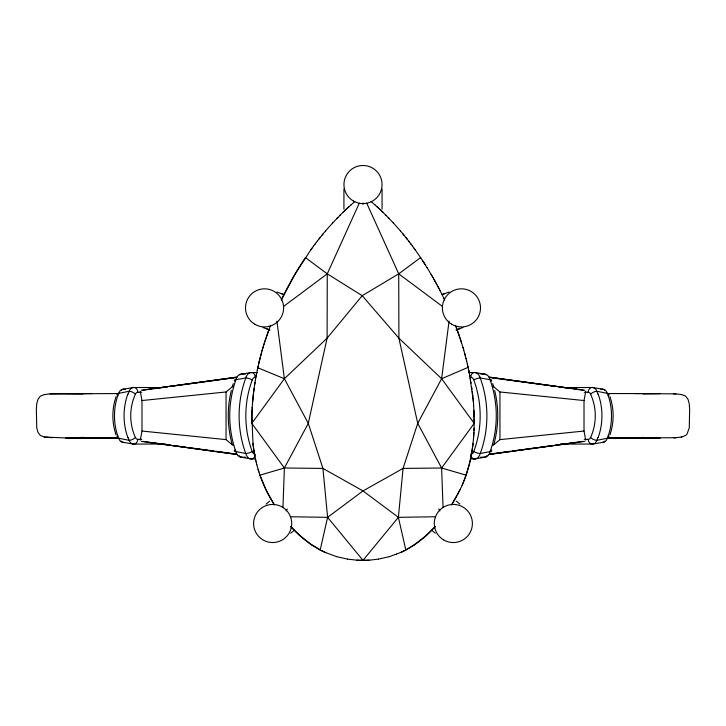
<?xml version="1.0" encoding="UTF-8"?>
<svg xmlns="http://www.w3.org/2000/svg" width="726" height="726" viewBox="0 0 726 726"><rect width="100%" height="100%" fill="white"/><g stroke="black" fill="none" stroke-linecap="round" stroke-linejoin="round"><path stroke-width="1.09" d="M474.123 426.77L473.733 406.515M474.196 421.615L474.187 418.993M359.288 203.171L327.272 273.838L327.099 338.171L308.278 423.358L284.383 468.007L282.94 507.601M251.858 415.934L252.984 443.341A122.812 91.812 81.1 0 0 254.536 454.149L255.897 460.847M251.831 417.241L251.813 423.358L284.383 468.007L322.934 468.415L363 490.93L398.392 517.329L435.509 516.767M251.84 416.806L251.886 415.054M251.868 415.49L251.967 412.432M474.114 427.342L474.087 428.195M251.904 414.183L252.085 409.8M474.078 428.485L474.024 429.91M474.069 428.767L474.014 430.191M251.986 411.987L252.194 407.83M473.996 430.473L473.96 431.335M473.933 431.906C473.043 450.646 469.332 469.413 461.536 486.556M473.869 433.159L473.906 432.478M252.167 408.266L252.212 407.395M252.203 407.613L252.485 403.456M473.788 434.52L473.824 433.839M473.697 435.872L473.742 435.192M252.448 403.892L252.521 403.021M473.597 437.233L473.642 436.553M252.503 403.229L252.557 402.576M252.539 402.794L253.392 394.064M252.612 401.923L253.492 393.193M473.425 439.275L473.479 438.595M389.372 556.651L400.498 552.55A73.598 57.572 -13.6 0 0 405.807 549.963L398.392 517.329L403.066 468.415L417.722 423.358L441.617 378.718L449.067 321.101M253.438 393.628L253.592 392.321M253.546 392.757L253.701 391.45M253.646 391.886L253.819 390.579M253.755 391.015L253.928 389.708M253.873 390.143L255.017 382.339M253.991 389.272L254.109 388.41M254.672 384.499L254.88 383.21M254.944 382.774L255.988 376.74M255.38 380.179L255.597 378.89M255.906 377.166L256.305 375.015M140.281 440.192L141.987 431.044L141.987 400.543L140.281 391.396M471.337 454.83L470.548 458.841M585.719 440.192L584.013 431.044L584.013 400.543L585.719 391.396M256.069 376.313L256.478 374.162M256.387 374.589L256.813 372.447M256.559 373.736L257.884 367.365M257.34 369.888L257.612 368.608M257.703 368.182L258.057 366.576M257.975 366.966L258.592 364.216M470.257 460.175L469.323 464.141M231.34 390.425C226.966 408.048 227.283 426.77 232.157 444.258M336.628 556.651L325.493 552.54A73.598 57.572 13.6 0 1 320.193 549.963L327.608 517.329L322.934 468.415L308.278 423.358L284.383 378.718L276.933 321.101M258.501 364.615L259.155 361.866M258.783 363.436L259.736 359.515M259.246 361.475L259.436 360.686M259.536 360.305L259.926 358.735M259.826 359.125L260.325 357.174M260.126 357.954L260.534 356.393M469.15 464.803L466.056 475.149L441.617 468.007L403.066 468.415L363 490.93L327.608 517.329L290.491 516.767M493.843 444.258C498.717 426.77 499.034 408.048 494.66 390.425M260.434 356.784L261.16 354.052M260.734 355.613L261.587 352.5M261.369 353.281L262.24 350.168M262.013 350.948L262.912 347.845M262.349 349.778L262.576 349.006M262.803 348.226L263.375 346.302M232.247 386.976L233.255 383.582M263.139 347.073L264.082 343.988M116.069 396.641C111.813 408.938 111.813 422.641 116.069 434.947M609.931 434.947C614.187 422.641 614.187 408.938 609.931 396.641M263.965 344.369L264.681 342.064M264.318 343.216L265.171 340.521M264.926 341.293L270.499 325.33M265.417 339.759L268.547 330.611M234.843 449.993A4.755 1.434 -17 0 0 235.877 451.59L245.805 453.487A4.746 1.497 -17.8 0 0 252.221 451.454C243.627 428.531 243.718 402.621 252.349 379.725M117.812 395.906L118.746 393.329A8.449 5.218 84.7 0 1 123.13 389.308M608.188 435.682L607.254 438.259L596.808 440.328A8.494 5.218 84.7 0 1 592.543 444.022M246.214 376.812C236.749 401.669 236.749 429.801 246.168 454.667A9.556 6.235 -84.9 0 0 250.307 458.868L255.08 458.932M465.838 475.775L465.393 477.018M464.939 478.262L465.166 477.644M464.713 478.879L464.232 480.122M128.012 394.191L129.201 391.269A8.494 5.218 84.7 0 1 133.457 387.566M597.988 437.388L596.799 440.319A4.846 2.187 25.2 0 1 590.61 437.442A4.347 2.85 -90 0 1 588.196 439.339L584.212 439.357M463.742 481.356L463.987 480.739M462.988 483.198L463.242 482.59M462.734 483.815L462.208 485.032M590.583 437.442C596.826 423.875 596.826 407.713 590.583 394.145A4.347 2.85 90 0 0 588.196 392.24L584.212 392.231M461.264 487.146L460.847 488.063M460.565 488.671L451.572 504.924L451.926 504.361M281.416 299.793L295.101 274.011L310.773 249.889M459.985 489.868L458.805 492.255M458.505 492.845L457.589 494.615M456.953 495.785L455.011 499.261M454.676 499.833L454.004 500.976M453.659 501.539L452.979 502.673M286.098 510.913L287.251 508.999M452.28 503.799L452.625 503.236M310.755 249.907L311.554 248.8M311.536 248.827L311.953 248.256M311.935 248.283L313.541 246.096M251.813 423.358L284.383 378.718L327.099 338.171L362.21 295.682L398.728 273.838L420.581 257.603L415.227 249.889M443.06 507.601L441.617 468.007L474.187 423.358L441.617 378.718L398.901 338.171L362.21 295.682L327.272 273.838L305.419 257.603A243.591 177.307 -61.5 0 0 281.307 300.065M313.523 246.123L314.739 244.48M314.721 244.508L315.148 243.945M315.12 243.972L316.364 242.348M316.345 242.375L317.589 240.751M317.571 240.778L318.832 239.163M318.814 239.19L322.19 234.979M319.249 238.636L320.084 237.593M321.745 235.523L323.469 233.436M322.616 234.462L323.043 233.944M398.392 517.329L363 560.354A81.911 64.069 13.6 0 1 357.51 560.209L356.82 560.163M323.451 233.454L325.629 230.868M325.611 230.886L332.726 222.846M435.291 526.441L434.493 527.321M434.992 526.831L425.853 535.933A81.394 62.118 -41.6 0 1 415.562 544.019L409.854 547.685M332.726 222.846L342.999 212.31M434.357 527.466L432.587 529.354M432.442 529.499L430.636 531.35M336.846 218.472L337.799 217.501M339.668 215.595L340.14 215.123M430.491 531.486L428.639 533.292M342.981 212.337L343.961 211.384M343.933 211.411L344.442 210.921M344.414 210.948L344.932 210.467M428.494 533.438L426.743 535.062M344.895 210.495L345.894 209.551M345.385 210.032L346.384 209.097M346.356 209.124L346.874 208.643M346.837 208.671L347.364 208.19M347.327 208.217L347.845 207.745M347.818 207.772L348.344 207.291M348.308 207.318L348.834 206.846M426.598 535.198L414.482 544.754M348.798 206.874L350.812 205.077M350.776 205.104L354.814 201.601M266.152 504.062L269.7 501.076M290.681 533.247L294.239 530.261L295.364 531.35M141.987 400.543L226.058 391.967L233.01 386.187M492.99 445.401L499.942 439.62L584.013 431.044M283.92 306.172L327.272 273.838M414.319 544.863L405.807 549.963A74.66 59.478 -13.6 0 1 400.498 552.55M491.157 449.993A4.755 1.434 17 0 1 490.123 451.59L480.195 453.487A4.746 1.497 17.8 0 1 473.779 451.454C482.4 428.63 482.164 402.739 473.815 379.979A4.755 1.497 -17.8 0 1 480.158 377.992L490.023 379.662A4.755 1.443 -17.1 0 1 491.112 381.223M409.518 547.885L405.807 549.963M441.617 378.718L468.116 367.365M117.63 393.565L50.521 393.873L44.322 394.554L40.32 396.187L37.997 399.273L36.745 403.783L36.354 409.473L36.736 427.823L37.97 432.333L40.302 435.418L44.295 437.052L52.553 437.724M608.388 438.05L675.498 437.724L681.705 437.052L685.698 435.418L687.05 434.066L689.264 427.823L689.646 409.473L689.255 403.783L688.003 399.273L685.68 396.187L681.678 394.554L675.479 393.873L634.179 393.565M396.323 554.292L395.67 554.546M442.624 294.384L449.104 292.006M442.061 294.584L445.238 293.413M456.073 330.031L459.195 328.887M456.255 329.958L462.997 327.508M284.383 468.007L259.944 475.149L258.892 471.954M389.372 556.651L378.482 559.129M468.896 372.574L474.731 372.538L484.541 374.071A9.492 6.235 -85.4 0 1 490.014 379.671C498.317 402.703 498.335 428.531 490.123 451.59A9.502 6.207 84.9 0 1 484.687 457.208L474.813 458.959L470.92 458.932M121.433 390.207A4.773 3.585 82.3 0 1 123.13 389.254L133.457 387.502L161.58 387.548M604.803 441.09A4.773 3.585 82.3 0 1 602.87 442.334L592.543 444.076L560.418 444.022M378.482 559.129L369.189 560.163M149.638 389.091L236.685 377.103M489.315 454.485L576.362 442.488M141.207 390.225L236.24 377.293M142.931 390.225L151.879 389.009M154.112 388.7L167.524 386.876M169.766 386.577L215.604 380.333M217.836 380.034L236.848 377.447M490.277 453.986L510.396 451.245M512.629 450.946L537.231 447.597M539.463 447.298L552.885 445.465M555.118 445.165L583.069 441.363M488.643 454.44L584.793 441.363M83.98 437.37L67.763 438.032L44.295 437.052M369.18 560.163L368.499 560.209A83.1 66.202 -13.6 0 1 363 560.354A83.1 66.202 13.6 0 1 357.501 560.209M643 393.864L660.161 393.546L608.37 393.565M81.121 437.705L65.812 438.032L117.685 438.023M480.567 374.09L484.541 374.071A4.755 3.494 89.6 0 1 486.193 374.97M44.322 394.554L44.812 394.545M165.582 444.022L133.457 444.076L123.13 442.334A4.773 3.585 -82.3 0 1 121.197 441.09M245.306 457.199L241.313 457.217A9.502 6.207 -84.9 0 1 235.886 451.581C227.637 428.531 227.71 402.703 235.977 379.662A9.492 6.235 85.4 0 1 241.459 374.071L251.269 372.538L257.104 372.574M564.42 387.548L592.543 387.502L602.87 389.254A4.773 3.585 -82.3 0 1 604.567 390.207M123.13 389.254L125.253 389.254M600.747 389.254L602.87 389.254M141.788 439.357L137.804 439.357A4.347 2.85 90 0 1 135.408 437.442C129.192 423.875 129.174 407.713 135.417 394.145A4.347 2.85 -90 0 1 137.804 392.24L141.788 392.231M91.821 393.565L50.049 393.873M673.419 393.873L675.951 393.873M608.315 438.023L660.188 438.032L643.027 437.714M673.447 437.724L675.979 437.724M67.763 438.032L117.612 438.05M484.687 457.217L480.694 457.199M245.433 374.09L241.459 374.071A4.755 3.494 -89.6 0 0 239.807 374.97M681.188 394.545L681.678 394.554M681.215 437.052L681.705 437.052M65.839 393.546L83 393.864M356.811 560.163L347.518 559.129M492.99 386.187L499.942 391.967L584.013 400.543M141.987 431.044L226.058 439.62L233.01 445.401M642.02 437.37L645.314 437.714M489.76 377.293L584.793 390.225M489.152 377.447L508.164 380.034M510.396 380.333L556.234 386.577M558.476 386.876L571.888 388.7M574.121 389.009L583.069 390.225M142.931 441.363L170.882 445.165M173.115 445.465L186.537 447.298M188.769 447.597L213.371 450.946M215.604 451.245L235.723 453.986M141.207 441.363L237.357 454.44M489.315 377.103L576.362 389.091M149.638 442.488L236.685 454.485M347.518 559.129L336.628 556.651M241.313 457.217L251.187 458.959A4.764 3.485 89.8 0 0 255.144 454.231A4.71 3.194 -90 0 1 252.231 451.445M117.267 436.217A4.828 2.015 -23.6 0 0 118.755 438.25L129.192 440.328A8.494 5.218 -84.7 0 0 133.457 444.022M263.003 327.508L269.745 329.958M276.896 292.006L283.939 294.584M266.805 328.887L269.927 330.031M280.762 293.413L283.376 294.384M257.794 367.755L284.383 378.718M325.82 552.686L325.502 552.55A74.66 59.478 13.6 0 1 320.193 549.963L311.681 544.863M320.193 549.963L310.438 544.019A81.394 62.118 41.6 0 1 300.147 535.933L291.008 526.831M252.249 380.025L252.185 379.979A4.755 1.497 17.8 0 0 245.842 377.992L235.977 379.662A4.755 1.443 17.1 0 0 234.888 381.223M311.518 544.754L299.402 535.198M366.712 203.171L398.728 273.838L442.08 306.172M456.3 501.076L459.848 504.062M431.761 530.261L435.319 533.247M371.186 201.601L375.224 205.104M375.188 205.077L377.202 206.874M377.166 206.846L377.692 207.318M377.656 207.291L378.182 207.772M299.257 535.062L297.506 533.438M378.155 207.745L378.673 208.217M378.636 208.19L379.644 209.124M379.126 208.643L380.134 209.578M380.106 209.551L380.615 210.032M380.587 210.005L381.105 210.495M381.068 210.467L381.586 210.948M381.558 210.921L382.067 211.411M297.361 533.292L295.509 531.486M382.039 211.384L383.019 212.337M383.001 212.31L393.274 222.846M385.86 215.123L386.332 215.595M294.248 530.216L293.558 529.499M388.691 217.991L389.154 218.472M293.413 529.354L291.643 527.466M393.274 222.846L400.389 230.886M291.507 527.321L290.709 526.441M400.371 230.868L403.828 235.006M402.531 233.436L403.384 234.462M327.608 517.329L363 560.354A81.911 64.069 -13.6 0 0 368.49 560.209M403.81 234.979L404.255 235.523M404.237 235.505L405.934 237.611M405.916 237.593L407.186 239.19M406.351 238.137L406.769 238.663M407.168 239.163L408.429 240.778M408.411 240.751L409.655 242.375M408.838 241.304L409.246 241.84M409.636 242.348L410.88 243.972M410.852 243.945L411.279 244.508M411.261 244.48L412.477 246.123M412.459 246.096L414.065 248.283M414.047 248.256L414.464 248.827M414.446 248.8L415.245 249.907M420.853 258.011L420.581 257.603L425.209 264.691M422.459 260.425L424.819 264.082M425.082 264.491L427.26 267.976M274.428 504.915L266.306 490.467L259.944 475.149A95.614 66.901 61.4 0 0 264.917 487.563A101.631 71.112 61.4 0 0 274.138 504.488M427.142 267.776L431.262 274.628M438.749 508.999L439.902 510.913M431.144 274.428L431.997 275.889M431.879 275.689L433.086 277.786M432.85 277.368L435.228 281.606M434.048 279.483L434.52 280.327M434.765 280.762L436.87 284.601M435.936 282.886L438.241 287.178M441.617 468.007L417.722 423.358L398.901 338.171L398.728 273.838M437.787 286.316L440.047 290.627M438.468 287.605L438.921 288.467M439.82 290.191L441.916 294.329M441.807 294.103L443.849 298.268M443.74 298.041L444.693 300.019M118.746 438.259L117.812 435.682M597.988 394.191L596.799 391.269A8.494 5.218 -84.7 0 0 592.543 387.566M128.012 437.388L129.201 440.319A4.846 2.187 -25.2 0 0 135.39 437.442M455.501 325.33L460.829 340.521M455.928 326.455L456.209 327.208M456.491 327.961L456.763 328.715M457.044 329.477L457.316 330.23M457.453 330.611L459.05 335.167M479.786 376.812C489.251 401.669 489.251 429.801 479.832 454.667A9.556 6.235 84.9 0 1 475.693 458.868L474.813 458.959A4.764 3.485 -89.8 0 1 470.856 454.231A4.71 3.194 -90 0 0 473.769 451.445M608.188 395.906L607.254 393.329A8.449 5.218 -84.7 0 0 602.87 389.308M459.313 335.929L459.567 336.692M459.821 337.463L460.075 338.225M460.329 338.988L463.088 347.845M461.074 341.293L461.564 342.826M258.692 471.31L258.901 471.964M256.85 464.803L258.692 471.319M258.492 470.666L258.111 469.377M492.745 383.582L493.753 386.976M462.97 347.455L463.76 350.168M463.542 349.397L464.84 354.052M464.74 353.662L465.466 356.393M464.949 354.442L465.157 355.223M465.366 356.003L466.074 358.735M256.85 464.812L256.196 462.163M465.974 358.345L466.655 361.085M466.564 360.686L467.408 364.216M256.196 462.172L255.888 460.838M467.308 363.826L467.943 366.576M467.853 366.185L468.842 370.741M468.751 370.314L469.014 371.594M468.923 371.167L469.187 372.447M469.105 372.021L469.359 373.309M469.277 372.883L469.522 374.162M469.441 373.736L473.243 400.171M469.695 375.015L469.931 376.313M470.167 377.593L470.403 378.89M470.911 381.912L471.12 383.201M471.709 387.103L472.009 389.272M472.299 391.45L472.944 397.113M473.08 398.429L473.316 401.051M473.279 400.607L473.388 401.923M473.352 401.487L473.443 402.576M473.461 402.794L473.552 403.892M473.533 403.674L473.697 406.079M473.942 410.235L474.033 412.432M474.051 412.867L474.105 414.619M474.132 415.49L474.169 417.241M499.942 391.967L499.942 439.62M382.067 189.078L382.067 209.161M363 202.908L363 204.36M343.933 189.078L343.933 209.161M226.058 391.967L226.058 439.62M473.016 443.35A122.812 91.812 -81.1 0 1 471.464 454.149M254.536 454.158A115.842 81.684 81.1 0 1 252.984 443.341M123.13 442.279A8.449 5.218 -84.7 0 1 118.728 438.277M137.786 439.357A4.764 3.585 -82 0 1 133.457 444.085M127.867 437.515A43.696 28.659 90 0 1 127.867 394.064M135.345 394.145A4.846 2.133 25.2 0 0 129.201 391.269L118.746 393.329A4.828 2.042 24 0 0 117.285 395.371M133.457 387.502A4.764 3.639 83.3 0 1 137.84 392.231M117.721 435.754A42.888 28.123 -90 0 1 117.721 395.824M252.367 379.734A4.71 3.194 -90 0 1 255.171 377.266A4.764 3.485 -89.8 0 0 251.269 372.538L250.379 372.62A9.547 6.262 85.5 0 0 246.223 376.821M241.313 457.208A4.755 3.494 89.5 0 1 239.108 455.529M473.633 379.734A4.71 3.194 90 0 0 470.829 377.266A4.764 3.485 89.8 0 1 474.731 372.538L475.621 372.62A9.547 6.262 -85.5 0 1 479.777 376.821M486.892 455.529A4.755 3.494 -89.5 0 1 484.687 457.208M607.272 438.277A8.449 5.218 84.7 0 1 602.87 442.279M592.543 444.085A4.764 3.585 82 0 1 588.214 439.357M608.733 436.217A4.828 2.015 23.6 0 1 607.245 438.25M598.133 394.064A43.696 28.659 -90 0 1 598.133 437.515M590.655 394.145A4.846 2.133 -25.2 0 1 596.799 391.269L607.254 393.329A4.828 2.042 -24 0 1 608.715 395.371M588.16 392.231A4.764 3.639 -83.3 0 1 592.543 387.502M608.279 395.824A42.888 28.123 90 0 1 608.279 435.754M262.522 539.636A19.067 19.067 0 0 0 291.707 524.199A19.067 19.067 0 0 0 263.747 506.639A19.067 19.067 0 0 0 262.522 539.636M254.599 324.132A19.067 19.067 0 0 0 283.612 308.378A19.067 19.067 0 0 0 255.461 291.126A19.067 19.067 0 0 0 254.599 324.132M451.536 324.168A19.067 19.067 0 0 0 480.503 308.314A19.067 19.067 0 0 0 452.289 291.153A19.067 19.067 0 0 0 451.536 324.168M443.613 539.89A19.067 19.067 0 0 0 472.399 523.718A19.067 19.067 0 0 0 444.003 506.875A19.067 19.067 0 0 0 443.613 539.89M353.471 201.057A19.067 19.067 0 0 0 382.067 184.549A19.067 19.067 0 0 0 353.471 168.042A19.067 19.067 0 0 0 353.471 201.057"/></g></svg>
